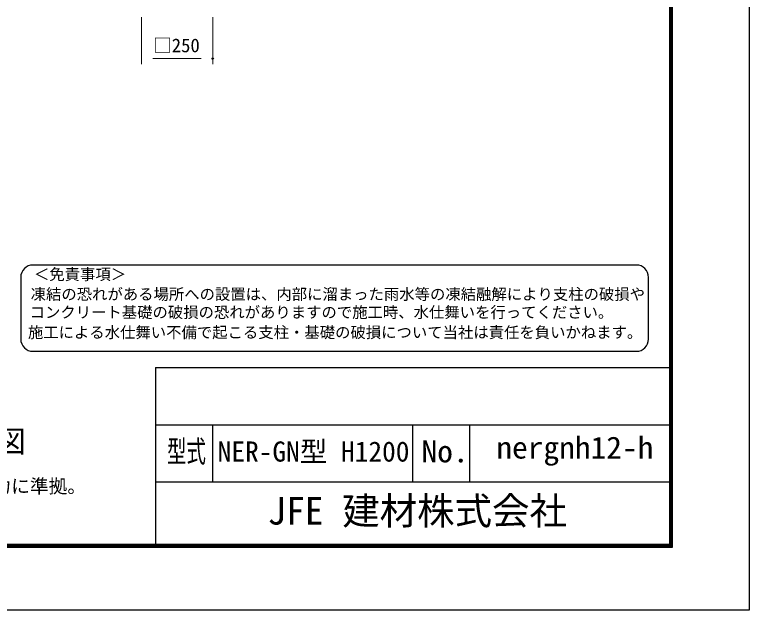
# Model space of a CAD drawing. Units: millimetres, scale not verified. Extents: x -4200 to 4200, y -2970 to 2970.
# Drawn here: x 1627 to 4200, y -2970 to -884 of the extents above; entities that cross this region are included whole.
import ezdxf
from ezdxf.enums import TextEntityAlignment as Align

# ---------------------------------------------------------------- set-up
doc = ezdxf.new("R2010")
doc.units = ezdxf.units.MM
doc.header["$LTSCALE"] = 10
doc.header["$PDMODE"] = 32
doc.header["$PDSIZE"] = 5
for name, color, linetype, lineweight in [('0-5_D-STR-DIM', 7, 'Continuous', 13), ('0-8_D-STR-TXT', 7, 'Continuous', 13), ('0-A_D-TTL', 7, 'Continuous', 25), ('0-B_D-TTL-TXT', 7, 'Continuous', 25)]:
    doc.layers.add(name, color=color, linetype=linetype, lineweight=lineweight)
doc.layers.add('0-7_Defpoints', color=6, linetype='Continuous')
doc.styles.add('ＭＳ ゴシック', font='')
doc.styles.get('ＭＳ ゴシック').set_extended_font_data('MS Gothic')

msp = doc.modelspace()

# ---------------------------------------------------------------- linework, layer by layer
at = {"layer": '0-5_D-STR-DIM'}
for p, q in [((2070.73, -892.32), (2070.73, -1057.31)), ((2320.73, -892.32), (2320.73, -1057.31)), ((2110.73, -1037.31), (2280.73, -1037.31))]:
    msp.add_line(p, q, dxfattribs=at)
at = {"layer": '0-7_Defpoints'}
msp.add_point((2320.73, -1037.31), dxfattribs=at)
at = {"layer": '0-A_D-TTL'}
for p, q in [((2120, -2120), (2120, -2740)), ((2120, -2120), (3920, -2120)), ((2120, -2320), (3920, -2320)), ((2320, -2320), (2320, -2520)), ((3020, -2320), (3020, -2520)), ((3220, -2320), (3220, -2520)), ((2120, -2520), (3920, -2520))]:
    msp.add_line(p, q, dxfattribs=at)
at = {"layer": '0-A_D-TTL', "color": 2}
msp.add_lwpolyline([(-4200, 2970), (4200, 2970), (4200, -2970), (-4200, -2970)], close=True, dxfattribs=at)
at = {"layer": '0-A_D-TTL'}
for points in [[(-3930, 2750), (3930, 2750), (3930, -2750), (-3930, -2750)], [(-3927.5, 2747.5), (3927.5, 2747.5), (3927.5, -2747.5), (-3927.5, -2747.5)], [(-3925, 2745), (3925, 2745), (3925, -2745), (-3925, -2745)], [(-3922.5, 2742.5), (3922.5, 2742.5), (3922.5, -2742.5), (-3922.5, -2742.5)], [(-3920, 2740), (3920, 2740), (3920, -2740), (-3920, -2740)]]:
    msp.add_lwpolyline(points, close=True, dxfattribs=at)
at = {"layer": '0-B_D-TTL-TXT', "color": 2}
for p, q in [((3803.88, -1760.48), (1691.42, -1760.48)), ((1648.23, -1803.67), (1648.23, -2019.62)), ((3847.07, -2019.62), (3847.07, -1803.67)), ((1691.42, -2062.81), (3803.88, -2062.81))]:
    msp.add_line(p, q, dxfattribs=at)
for centre, start, end in [((1691.42, -1803.67), 90, 180), ((3803.88, -1803.67), 0, 90), ((1691.42, -2019.62), 180, 270), ((3803.88, -2019.62), 270, 0)]:
    msp.add_arc(centre, 43.19, start, end, dxfattribs=at)

# ---------------------------------------------------------------- texts
at = {"layer": '0-5_D-STR-DIM', "style": 'ＭＳ ゴシック'}
msp.add_text('□250', height=48.09, dxfattribs=at).set_placement((2111.58, -1029.56), align=Align.BOTTOM_LEFT)
at = {"layer": '0-8_D-STR-TXT', "style": 'ＭＳ ゴシック'}
msp.add_text('（設計条件）風荷重：昭和57年改正 建築基準法・同施行令に基づく風圧力に準拠。', height=48.09, dxfattribs=at).set_placement((-582.45, -2573.6), align=Align.BOTTOM_LEFT)
at = {"layer": '0-B_D-TTL-TXT', "style": 'ＭＳ ゴシック'}
for s, height, p in [('＜免責事項＞ \u3000\u3000', 39.44, (1694.62, -1824.56)), ('凍結の恐れがある場所への設置は、内部に溜まった雨水等の凍結融解により支柱の破損や', 39.44, (1682.94, -1894.09)), ('コンクリート基礎の破損の恐れがありますので施工時、水仕舞いを行ってください。', 39.44, (1679.39, -1957.51)), ('施工による水仕舞い不備で起こる支柱・基礎の破損について当社は責任を負いかねます。 ', 39.44, (1673.35, -2027.9)), ('両開き施錠詳細図', 76.98, (826.15, -2440)), ('NER-GN型 H1200', 70.53, (2337.8, -2470.24)), ('JFE 建材株式会社', 96.19, (2512.38, -2698.5))]:
    msp.add_text(s, height=height, dxfattribs=at).set_placement(p, align=Align.BOTTOM_LEFT)
for s, width, p in [('型式', 0.65, (2160.27, -2474.8)), ('nergnh12-h', 1.05, (3314, -2461.47)), ('No.', 1.05, (3052, -2474.8))]:
    msp.add_text(s, height=76.98, dxfattribs=dict(at, width=width)).set_placement(p, align=Align.BOTTOM_LEFT)

doc.saveas('drawing.dxf')
